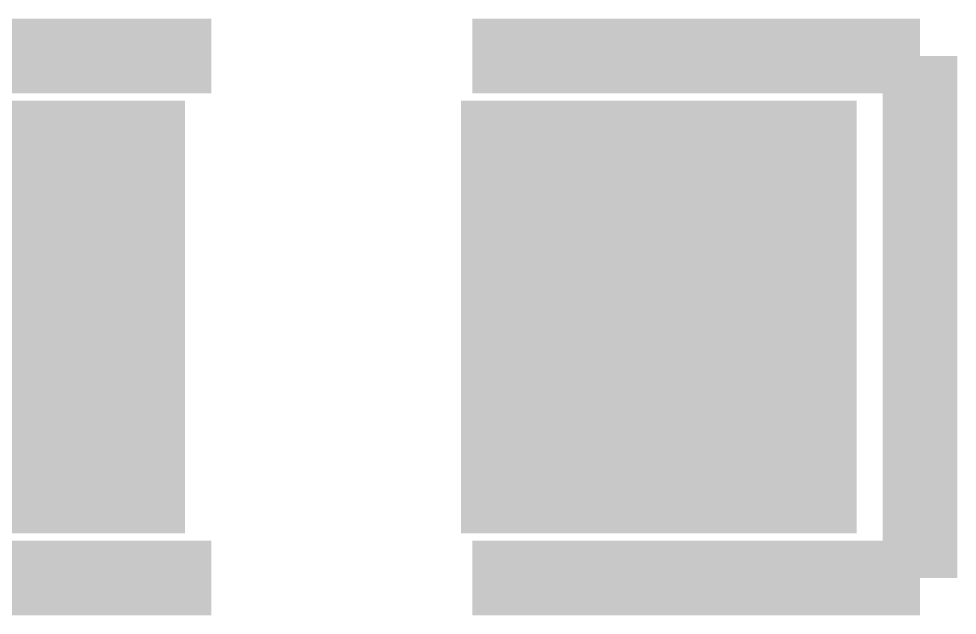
# Model space of a CAD drawing. Extents: x -1.4 to 24.3, y -3.9 to 24.9.
# Drawn here: x 15.067 to 18.263, y 1.499 to 3.531 of the extents above; entities that cross this region are included whole.
import ezdxf

# ---------------------------------------------------------------- set-up
doc = ezdxf.new("R2010")
doc.units = 0
doc.layers.get('0').update_dxf_attribs({"linetype": 'CONTINUOUS'})
doc.layers.add('DAC2_CLICK_V100_GTO', color=11, linetype='CONTINUOUS')
doc.layers.add('DAC2_CLICK_V100_GTS', color=8, linetype='CONTINUOUS')

# ---------------------------------------------------------------- blocks, each defined once
blk = doc.blocks.new('RECTANGLE_28')
blk.add_solid([(0.6731, 0.7366), (0.6731, -0.7366), (-0.6731, 0.7366), (-0.6731, -0.7366)])

msp = doc.modelspace()

# ---------------------------------------------------------------- linework, layer by layer
at = {"layer": 'DAC2_CLICK_V100_GTO', "const_width": 0.254}
for points in [[(14.1986, 3.4036), (15.7226, 3.4036)], [(16.6116, 3.4036), (18.1356, 3.4036)], [(18.1356, 1.6256), (18.1356, 3.4036)], [(14.1986, 1.6256), (15.7226, 1.6256)], [(16.6116, 1.6256), (18.1356, 1.6256)]]:
    msp.add_lwpolyline(points, dxfattribs=at)

# ---------------------------------------------------------------- block references
at = {"layer": 'DAC2_CLICK_V100_GTS'}
for p in [(14.9606, 2.5146), (17.2466, 2.5146)]:
    msp.add_blockref('RECTANGLE_28', p, dxfattribs=at)

doc.saveas('drawing.dxf')
